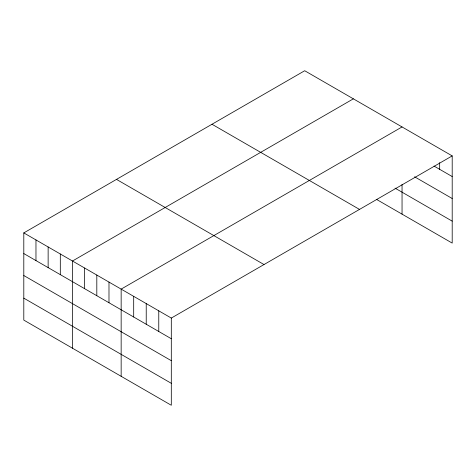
<?xml version="1.0" encoding="UTF-8"?>
<svg xmlns="http://www.w3.org/2000/svg" width="476" height="476" viewBox="0 0 476 476"><rect width="100%" height="100%" fill="white"/><g stroke="black" fill="none" stroke-linecap="round" stroke-linejoin="round"><path stroke-width="0.71" d="M452.2 155.896L171.306 318.069L171.306 405.266L23.8 320.104L23.8 232.907L304.694 70.734L452.2 155.896L452.2 243.093L376.427 199.349M353.37 98.835L72.477 261.009L72.477 348.206M402.047 126.943L121.154 289.116L121.154 376.314M434.023 166.059L452.2 176.554M414.584 176.798L452.2 198.51M395.003 188.115L452.2 221.138M211.999 124.254L359.505 209.41M116.495 179.392L264.001 264.549M23.8 232.907L171.306 318.069M23.8 253.565L171.306 338.728M23.8 275.527L171.306 360.683M23.8 298.149L171.306 383.311M439.663 162.673L439.663 169.319M402.047 184.402L402.047 214.14M158.77 310.828L158.77 331.492M146.227 303.593L146.227 324.251M133.691 296.352L133.691 317.01M108.986 282.089L108.986 302.748M96.812 275.063L96.812 295.721M84.645 268.036L84.645 288.694M60.309 253.982L60.309 274.646M48.136 246.961L48.136 267.619M35.968 239.934L35.968 260.592"/></g></svg>
